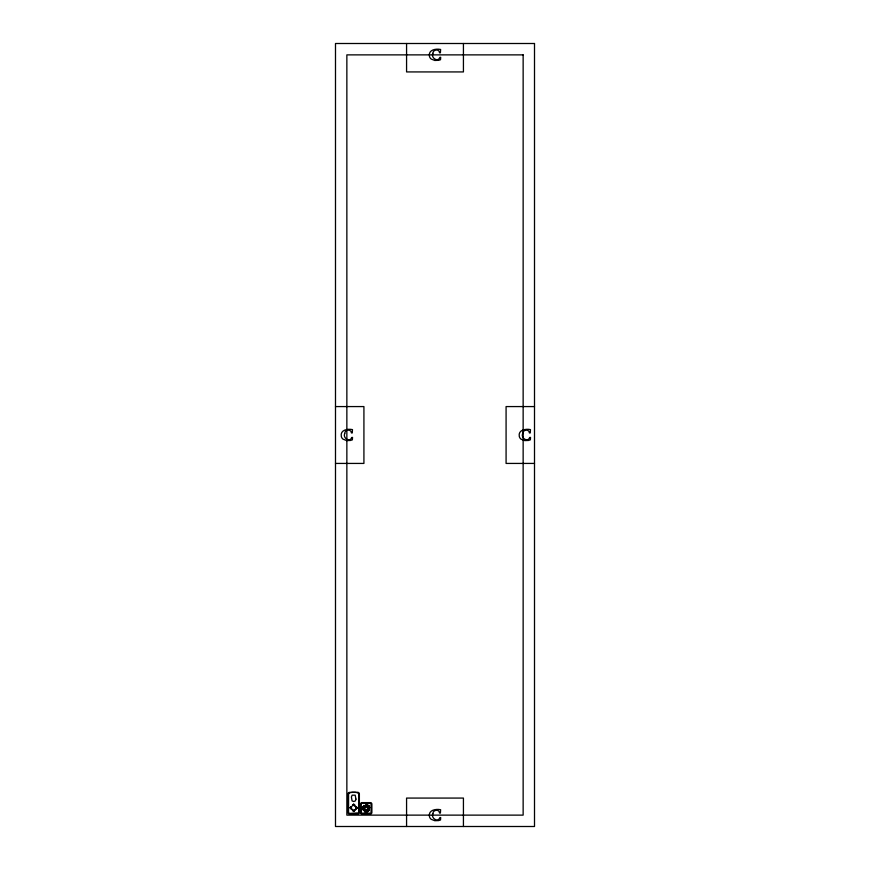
<?xml version="1.0" encoding="UTF-8"?>
<svg xmlns="http://www.w3.org/2000/svg" width="870" height="870" viewBox="0 0 870 870"><rect width="100%" height="100%" fill="white"/><g stroke="black" fill="none" stroke-linecap="round" stroke-linejoin="round"><path stroke-width="1.3" d="M369.293 807.523C370.218 805.294 366.433 803.902 367.749 807.414L367.053 807.251L368.434 808.252L370 807.48L368.445 808.143M362.714 808.404L362.855 806.533L364.03 806.011L363.638 805.402L365.063 806.359L364.867 808.11L364.606 807.545L363.062 808.284M369.108 810.285L369.25 808.839L367.51 808.698L367.325 810.579L368.717 810.927L369.141 808.937M367.597 808.806L367.803 810.796M367.662 807.306L367.814 805.261L369.228 806.153M362.942 806.588L362.583 808.719L364.813 807.741M365.03 809.307L364.117 810.601L362.779 808.763L363.638 808.208L365.172 809.285L364.149 810.742L362.746 809.687L363.007 808.665M351.295 806.49L349.99 807.795L351.295 809.1M352.383 805.402L353.688 804.097L354.993 805.402L353.688 804.282L352.47 805.5M351.393 806.577L350.175 807.795L351.393 809.002M351.741 806.773L350.73 807.795L351.839 808.719M352.665 805.848L353.688 804.837L354.699 805.848M353.688 810.568L354.612 809.644M355.536 808.719L356.461 807.795L355.536 806.871M354.699 809.731L353.688 810.753L352.665 809.731M355.623 808.806L356.646 807.795L355.623 806.773M354.895 810.09L353.688 811.297L352.47 810.09M355.982 809.002L357.2 807.795L355.982 806.577L357.385 807.795L356.08 809.1M354.993 810.177L353.688 811.492L352.383 810.177M367.499 806.055L365.944 806.805L365.302 805.381L366.716 804.739M365.139 810.361L366.346 809.796M365.259 811.525C366.564 813.102 369.38 810.622 366.139 810.1L366.64 809.557L365.052 810.296L364.9 812.036L365.237 811.384L366.063 811.971M366.237 812.145L367.956 811.199M335.494 406.573L363.921 406.573L363.921 463.427L335.494 463.427M534.506 406.573L506.079 406.573L506.079 463.427L534.506 463.427M366.89 804.717L367.488 805.152M363.877 805.685L364.965 806.414M353.688 805.022L354.612 805.946M463.427 43.5L463.427 71.927L406.573 71.927L406.573 43.5M463.427 826.5L463.427 798.073L406.573 798.073L406.573 826.5M348.576 793.755L348.565 812.504L349.49 813.417L358.734 812.852L358.799 793.875C358.277 791.58 349.457 791.646 348.576 793.755M361.083 803.989L361.344 813.156L371.044 813.156L371.044 803.456L361.996 803.184L361.115 803.869M344.716 433.467C342.443 438.121 350.153 442.841 351.763 437.425L352.546 437.425L352.372 439.839L350.501 440.459L346.673 440.59L343.052 439.176A4.829 4.829 0 0 1 341.29 436.338C340.018 429.78 347.956 428.584 352.48 429.606L352.252 432.945L351.458 432.945C351.306 428.725 344.727 429.497 344.716 433.467M432.847 53.342C430.585 57.996 438.284 62.705 439.905 57.3L440.688 57.3L440.514 59.715L438.632 60.324L434.815 60.465L431.183 59.04A4.829 4.829 0 0 1 429.432 56.202C428.149 49.644 436.098 48.459 440.622 49.47L440.394 52.809L439.589 52.809C439.448 48.589 432.868 49.362 432.847 53.342M432.847 813.591C430.585 818.246 438.284 822.966 439.905 817.55L440.688 817.55L440.514 819.964L438.632 820.584L434.815 820.714L431.183 819.301A4.829 4.829 0 0 1 429.432 816.462C428.149 809.905 436.098 808.708 440.622 809.731L440.394 813.069L439.589 813.069C439.448 808.85 432.868 809.622 432.847 813.591M522.696 433.467C520.423 438.121 528.133 442.841 529.743 437.425L530.526 437.425L530.352 439.839L528.481 440.459L524.654 440.59L521.032 439.176A4.829 4.829 0 0 1 519.27 436.338C517.998 429.78 525.937 428.584 530.461 429.606L530.232 432.945L529.438 432.945C529.286 428.725 522.707 429.497 522.696 433.467M367.64 805.587L365.889 806.936L365.172 805.337L366.901 804.619L367.64 805.587M355.939 799.128L355.373 800.922L353.688 801.487L352.089 800.933L351.393 797.007L352.154 795.18L355.188 795.18L355.939 799.128M534.506 43.5L335.494 43.5L335.494 826.5L534.506 826.5L534.506 43.5M523.142 54.875L346.858 54.875L346.858 815.125L523.142 815.125L523.142 54.875M357.885 792.385L349.49 792.385A1.49 1.49 0 0 0 348 793.875L348 812.504A1.49 1.49 0 0 0 349.49 813.994L357.885 813.994A1.49 1.49 0 0 0 359.375 812.504L359.375 793.875A1.49 1.49 0 0 0 357.885 792.385M370.392 802.618L361.996 802.618A1.49 1.49 0 0 0 360.506 804.108L360.506 812.504A1.49 1.49 0 0 0 361.996 813.994L370.392 813.994A1.49 1.49 0 0 0 371.881 812.504L371.881 804.108A1.49 1.49 0 0 0 370.392 802.618"/></g></svg>
